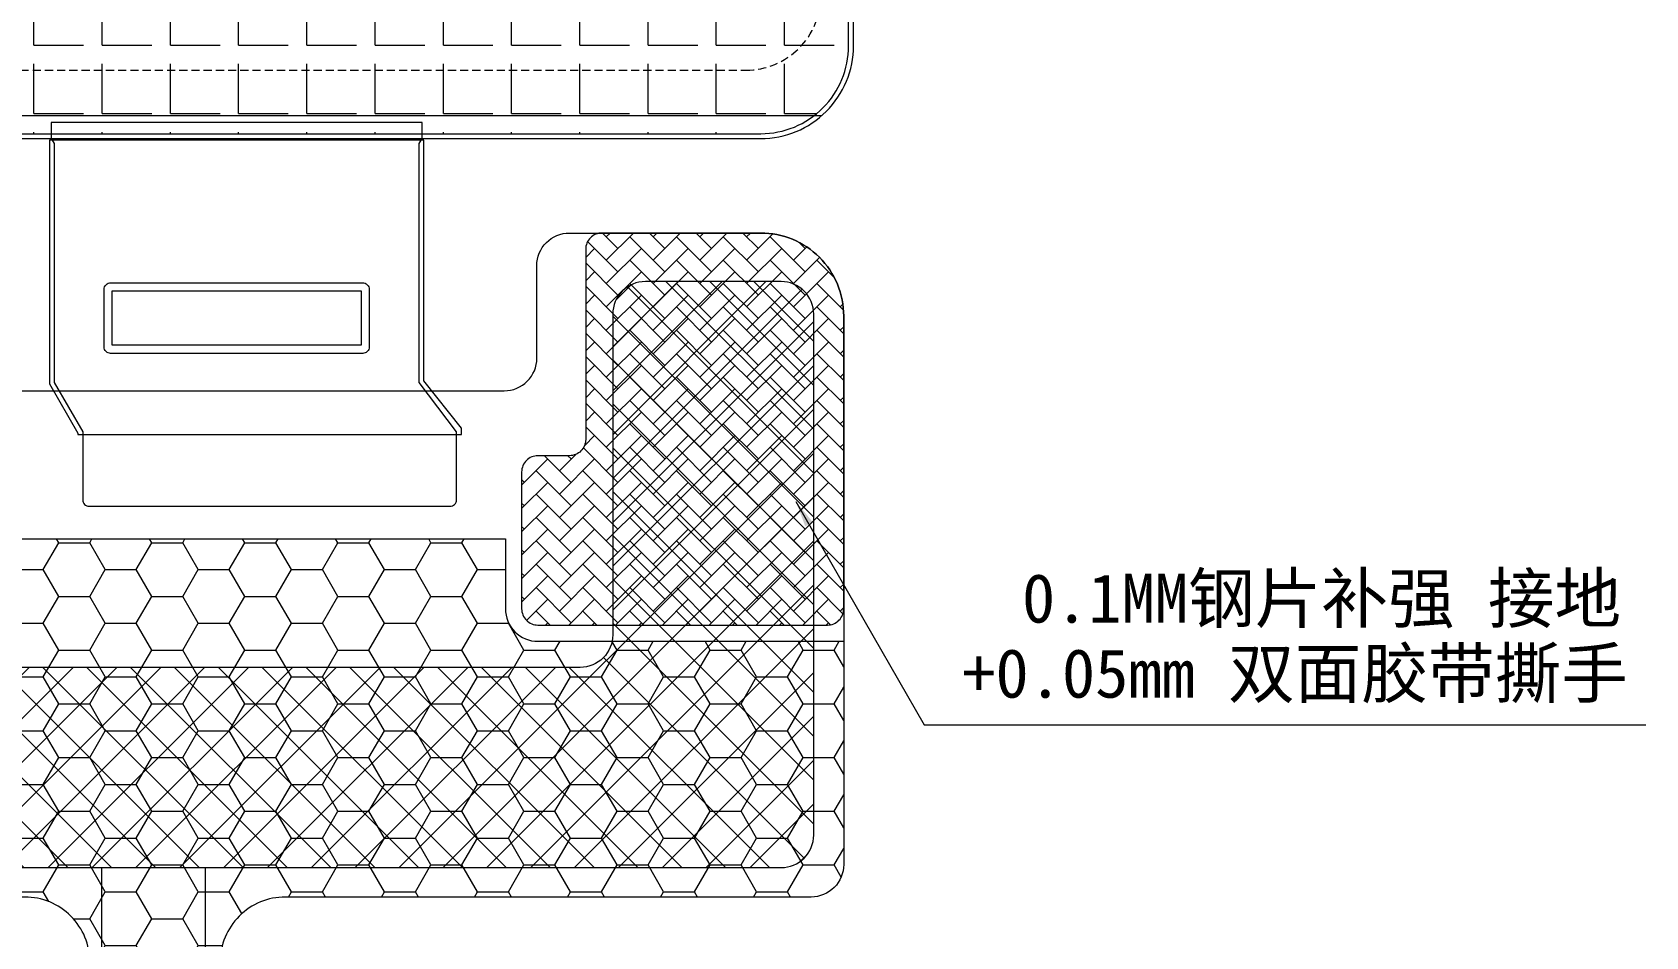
# Model space of a CAD drawing. Header units: millimetres. Extents: x 1134 to 2336, y -9 to 314.
# Drawn here: x 1636.54 to 1686.08, y 207.32 to 235.1 of the extents above; entities that cross this region are included whole.
import ezdxf
from ezdxf.lldxf.tags import DXFTag

# ---------------------------------------------------------------- set-up
doc = ezdxf.new("R2010")
doc.units = ezdxf.units.MM
doc.linetypes.add('HIDDEN', pattern=[0.375, 0.25, -0.125])
doc.layers.get('0').update_dxf_attribs({"lineweight": 5})
for name, color, linetype, lineweight in [('COF', 110, 'Continuous', 5), ('DIM', 3, 'Continuous', 5), ('ITO', 2, 'Continuous', 5), ('Main-FPC', 2, 'Continuous', 5), ('MFPC', 50, 'Continuous', 5), ('TAPE-Form', 32, 'Continuous', 5)]:
    doc.layers.add(name, color=color, linetype=linetype, lineweight=lineweight)
doc.layers.add('EMI', color=5, linetype='Continuous')
doc.styles.add('RD', font='ROMAND.shx', dxfattribs={"width": 0.8})
doc.styles.add('宋体', font='SimSun.ttf')
tags = doc.linetypes.add('CENTER', pattern=[0.6, 0.375, -0.075, 0.075, -0.075]).pattern_tags.tags
tags[10:11] = [DXFTag(74, 4), DXFTag(75, 0), DXFTag(340, '0'), DXFTag(46, 1.0), DXFTag(50, 0.0), DXFTag(44, 0.0), DXFTag(45, 0.0)]
tags[8:9] = [DXFTag(74, 4), DXFTag(75, 0), DXFTag(340, '0'), DXFTag(46, 1.0), DXFTag(50, 0.0), DXFTag(44, 0.0), DXFTag(45, 0.0)]
tags[6:7] = [DXFTag(74, 4), DXFTag(75, 0), DXFTag(340, '0'), DXFTag(46, 1.0), DXFTag(50, 0.0), DXFTag(44, 0.0), DXFTag(45, 0.0)]
tags[4:5] = [DXFTag(74, 4), DXFTag(75, 0), DXFTag(340, '0'), DXFTag(46, 1.0), DXFTag(50, 0.0), DXFTag(44, 0.0), DXFTag(45, 0.0)]
doc.dimstyles.new('DIM', dxfattribs={"dimtxt": 0.8, "dimasz": 0.8, "dimexe": 0, "dimexo": 0.5, "dimgap": 0.11, "dimtad": 0, "dimzin": 1, "dimdsep": 46, "dimtxsty": 'RD', "dimcen": 0, "dimclrd": 256, "dimclre": 256, "dimclrt": 256, "dimadec": 0, "dimazin": 0, "dimtm": 1e-09, "dimtfac": 1, "dimtofl": 0, "dimtmove": 0, "dimatfit": 3, "dimfxl": 1, "dimlwe": -1, "dimarcsym": 0})

# ---------------------------------------------------------------- blocks, each defined once
blk = doc.blocks.new('R200NRK-001-PNL-V01-C')
at = {"layer": 'ITO', "color": 1, "linetype": 'CENTER', "lineweight": 5}
for p, q in [((478.964, 247.721), (478.964, 275.503)), ((492.855, 261.612), (465.072, 261.612))]:
    blk.add_line(p, q, dxfattribs=at)
at = {"layer": 'ITO'}
blk.add_line((496.924, 242.272), (461.003, 242.272), dxfattribs=at)
blk.add_lwpolyline([(495.054, 280.652), (462.874, 280.652, 0.414214), (460.024, 277.802), (460.024, 244.422, 0.414214), (462.874, 241.572), (495.054, 241.572, 0.414214), (497.904, 244.422), (497.904, 277.802, 0.414214)], format="xyb", close=True, dxfattribs=at)
at = {"layer": 'ITO', "color": 1, "linetype": 'HIDDEN'}
blk.add_lwpolyline([(494.604, 279.552), (463.324, 279.552, 0.414214), (461.024, 277.252), (461.024, 245.972, 0.414214), (463.324, 243.672), (494.604, 243.672, 0.414214), (496.904, 245.972), (496.904, 277.252, 0.414214)], format="xyb", close=True, dxfattribs=at)
blk = doc.blocks.new('R200NRK-001-POL-V01-C')
at = {"layer": 'DIM', "lineweight": 5}
blk.add_blockref('R200NRK-001-PNL-V01-C', (380.776, 0), dxfattribs=at)
blk = doc.blocks.new('R200NRK-001-FOM-V01-A')
at = {"layer": 'TAPE-Form', "lineweight": 5}
h = blk.add_hatch(dxfattribs=at)
h.set_pattern_fill('ANGLE', color=256, scale=0.3)
h.set_pattern_definition([(0, (0, 0), (0, 2.0955), [1.524, -0.5715]), (90, (0, 0), (-2.0955, 1e-16), [1.524, -0.5715])])
edge = h.paths.add_edge_path()
edge.add_line((996.198, 280.502), (964.018, 280.502))
edge.add_arc((964.018, 277.802), 2.7, 90, 180)
edge.add_line((961.318, 277.802), (961.318, 244.422))
edge.add_arc((964.018, 244.422), 2.7, 180, 270)
edge.add_line((964.018, 241.722), (996.198, 241.722))
edge.add_arc((996.198, 244.422), 2.7, 270, 360)
edge.add_line((998.898, 244.422), (998.898, 277.802))
edge.add_arc((996.198, 277.802), 2.7, 0, 90)
at = {"layer": 'ITO', "color": 1, "linetype": 'CENTER', "lineweight": 5}
for p, q in [((980.108, 247.721), (980.108, 275.503)), ((994, 261.612), (966.217, 261.612))]:
    blk.add_line(p, q, dxfattribs=at)
at = {"layer": 'TAPE-Form', "lineweight": 5}
blk.add_lwpolyline([(996.198, 280.502), (964.018, 280.502, 0.414214), (961.318, 277.802), (961.318, 244.422, 0.414214), (964.018, 241.722), (996.198, 241.722, 0.414214), (998.898, 244.422), (998.898, 277.802, 0.414214)], format="xyb", close=True, dxfattribs=at)

msp = doc.modelspace()

# ---------------------------------------------------------------- hatches: boundary and pattern name
at = {"lineweight": 5}
h = msp.add_hatch(dxfattribs=at)
h.set_pattern_fill('ANSI37', color=6, scale=0.3)
h.set_pattern_definition([(45, (0, -2.418), (-0.6735192, 0.6735192), []), (135, (0, -2.418), (-0.6735192, -0.6735192), [])])
edge = h.paths.add_edge_path()
edge.add_line((1653.363, 215.592), (1627.82, 215.592))
edge.add_arc((1627.82, 214.592), 1, 90, 180)
edge.add_line((1626.82, 214.592), (1626.82, 210.443))
edge.add_arc((1627.82, 210.443), 1, 180, 270)
edge.add_line((1627.82, 209.443), (1659.534, 209.443))
edge.add_arc((1659.534, 210.443), 1, 270, 360)
edge.add_line((1660.534, 210.443), (1660.534, 226.441))
edge.add_arc((1659.534, 226.441), 1, 0, 90)
edge.add_line((1659.534, 227.441), (1655.363, 227.441))
edge.add_arc((1655.363, 226.441), 1, 90, 180)
edge.add_line((1654.363, 226.441), (1654.363, 216.592))
edge.add_arc((1653.363, 216.592), 1, 270, 360, ccw=False)
at = {"layer": 'EMI', "lineweight": 5}
h = msp.add_hatch(dxfattribs=at)
h.set_pattern_fill('HONEY', color=256, scale=0.3)
edge = h.paths.add_edge_path()
edge.add_line((1652.065, 216.392), (1661.455, 216.392))
edge.add_line((1661.455, 216.392), (1661.455, 209.539))
edge.add_arc((1660.455, 209.539), 1, 270, 360, ccw=False)
edge.add_line((1660.455, 208.539), (1644.307, 208.539))
edge.add_arc((1644.307, 206.539), 2, 90, 180)
edge.add_line((1642.307, 206.539), (1642.307, 163.392))
edge.add_line((1642.307, 163.392), (1638.307, 163.392))
edge.add_line((1638.307, 163.392), (1638.307, 206.539))
edge.add_arc((1636.307, 206.539), 2, 0, 90)
edge.add_line((1636.307, 208.539), (1626.975, 208.539))
edge.add_arc((1626.975, 209.539), 1, 180, 270, ccw=False)
edge.add_line((1625.975, 209.539), (1625.975, 213.072))
edge.add_line((1625.975, 213.072), (1635.322, 213.072))
edge.add_line((1635.322, 213.072), (1635.322, 219.539))
edge.add_line((1635.322, 219.539), (1651.065, 219.539))
edge.add_line((1651.065, 219.539), (1651.065, 217.392))
edge.add_arc((1652.065, 217.392), 1, 180, 270)
at = {"layer": 'Main-FPC', "lineweight": 5}
h = msp.add_hatch(dxfattribs=at)
h.set_pattern_fill('AR-HBONE', color=4, scale=0.005, angle=180)
edge = h.paths.add_edge_path()
edge.add_line((1653.031, 222.093), (1652.065, 222.093))
edge.add_arc((1652.065, 221.593), 0.5, 90, 180)
edge.add_line((1651.565, 221.593), (1651.565, 217.392))
edge.add_arc((1652.065, 217.392), 0.5, 180, 270)
edge.add_line((1652.065, 216.892), (1660.955, 216.892))
edge.add_arc((1660.955, 217.392), 0.5, 270, 360)
edge.add_line((1661.455, 217.392), (1661.455, 226.382))
edge.add_arc((1658.905, 226.382), 2.55, 0, 90)
edge.add_line((1658.905, 228.932), (1654.031, 228.932))
edge.add_arc((1654.031, 228.432), 0.5, 90, 180)
edge.add_line((1653.531, 228.432), (1653.531, 222.593))
edge.add_arc((1653.031, 222.593), 0.5, 270, 360, ccw=False)

# ---------------------------------------------------------------- linework, layer by layer
at = {"color": 6, "lineweight": 5}
msp.add_lwpolyline([(1653.363, 215.592), (1627.82, 215.592, 0.414214), (1626.82, 214.592), (1626.82, 210.443, 0.414214), (1627.82, 209.443), (1659.534, 209.443, 0.414214), (1660.534, 210.443), (1660.534, 226.441, 0.414214), (1659.534, 227.441), (1655.363, 227.441, 0.414214), (1654.363, 226.441), (1654.363, 216.592, -0.414214)], format="xyb", close=True, dxfattribs=at)
msp.add_lwpolyline([(1638.67, 209.443), (1641.843, 209.443), (1641.843, 204.329), (1638.67, 204.329)], close=True, dxfattribs=at)
at = {"layer": 'COF', "color": 4}
msp.add_lwpolyline([(1648.514, 232.33), (1637.114, 232.33), (1637.114, 231.832), (1637.214, 231.682), (1637.214, 224.341), (1638.085, 222.827), (1638.085, 220.739, 0.414214), (1638.285, 220.539), (1649.365, 220.539, 0.414214), (1649.565, 220.739), (1649.565, 222.827), (1648.414, 224.341), (1648.414, 231.682), (1648.514, 231.832)], format="xyb", close=True, dxfattribs=at)
at = {"layer": 'COF', "color": 6}
msp.add_lwpolyline([(1649.715, 222.739), (1649.715, 222.939), (1648.564, 224.391), (1648.564, 231.782), (1637.064, 231.782), (1637.064, 224.301), (1637.935, 222.787), (1637.935, 222.739)], close=True, dxfattribs=at)
msp.add_lwpolyline([(1646.684, 227.403, -0.414214), (1646.884, 227.203), (1646.884, 225.433, -0.414214), (1646.684, 225.233), (1638.944, 225.233, -0.414214), (1638.744, 225.433), (1638.744, 227.203, -0.414214), (1638.944, 227.403)], format="xyb", close=True, dxfattribs=at)
at = {"layer": 'COF'}
msp.add_lwpolyline([(1638.994, 227.153), (1646.634, 227.153), (1646.634, 225.483), (1638.994, 225.483)], close=True, dxfattribs=at)
at = {"layer": 'COF', "color": 1}
msp.add_lwpolyline([(1638.994, 225.483), (1638.994, 227.153), (1646.634, 227.153), (1646.634, 225.483)], close=True, dxfattribs=at)
at = {"layer": 'EMI', "lineweight": 5}
msp.add_lwpolyline([(1652.065, 216.392), (1661.455, 216.392), (1661.455, 209.539, -0.414214), (1660.455, 208.539), (1644.307, 208.539, 0.414214), (1642.307, 206.539), (1642.307, 163.392), (1638.307, 163.392), (1638.307, 206.539, 0.414214), (1636.307, 208.539), (1626.975, 208.539, -0.414214), (1625.975, 209.539), (1625.975, 213.072), (1635.322, 213.072), (1635.322, 219.539), (1651.065, 219.539), (1651.065, 217.392, 0.414214)], format="xyb", close=True, dxfattribs=at)
at = {"layer": 'Main-FPC', "color": 4, "lineweight": 5}
msp.add_lwpolyline([(1653.031, 222.093), (1652.065, 222.093, 0.414214), (1651.565, 221.593), (1651.565, 217.392, 0.414214), (1652.065, 216.892), (1660.955, 216.892, 0.414214), (1661.455, 217.392), (1661.455, 226.382, 0.414214), (1658.905, 228.932), (1654.031, 228.932, 0.414214), (1653.531, 228.432), (1653.531, 222.593, -0.414214)], format="xyb", close=True, dxfattribs=at)
at = {"layer": 'MFPC', "color": 2}
for points in [[(1635.822, 224.087), (1651.031, 224.087, 0.414214), (1652.031, 225.087), (1652.031, 227.932, -0.414214), (1653.031, 228.932), (1658.905, 228.932, -0.414214), (1661.455, 226.382), (1661.455, 209.539, -0.414214), (1660.455, 208.539), (1644.307, 208.539, 0.414214), (1642.307, 206.539)], [(1638.307, 206.539, 0.414214), (1636.307, 208.539)]]:
    msp.add_lwpolyline(points, format="xyb", dxfattribs=at)

# ---------------------------------------------------------------- block references
at = {"layer": 'DIM', "lineweight": 5}
for name, p in [('R200NRK-001-POL-V01-C', (783.075, -9.74)), ('R200NRK-001-FOM-V01-A', (662.707, -9.74))]:
    msp.add_blockref(name, p, dxfattribs=at)

# ---------------------------------------------------------------- texts
at = {"layer": 'DIM', "color": 3, "char_height": 1.5, "width": 24.87791, "attachment_point": 3, "style": '宋体'}
for s, insert in [('\\P0.1MM钢片补强 接地', (1685.327, 220.967, 0)), ('\\P+0.05mm 双面胶带撕手', (1685.534, 218.662, 0))]:
    msp.add_mtext(s, dxfattribs=dict(at, insert=insert))

# ---------------------------------------------------------------- leaders
at = {"layer": 'DIM', "lineweight": 5}
msp.add_leader([(1659.989, 220.684), (1663.922, 213.83), (1686.083, 213.83)], dimstyle='DIM', override={"dimgap": 0.11, "dimtad": 0, "dimfxl": 1.25, "dimlwd": 5, "dimlwe": 5, "dimarcsym": 1}, dxfattribs=at)

doc.saveas('drawing.dxf')
